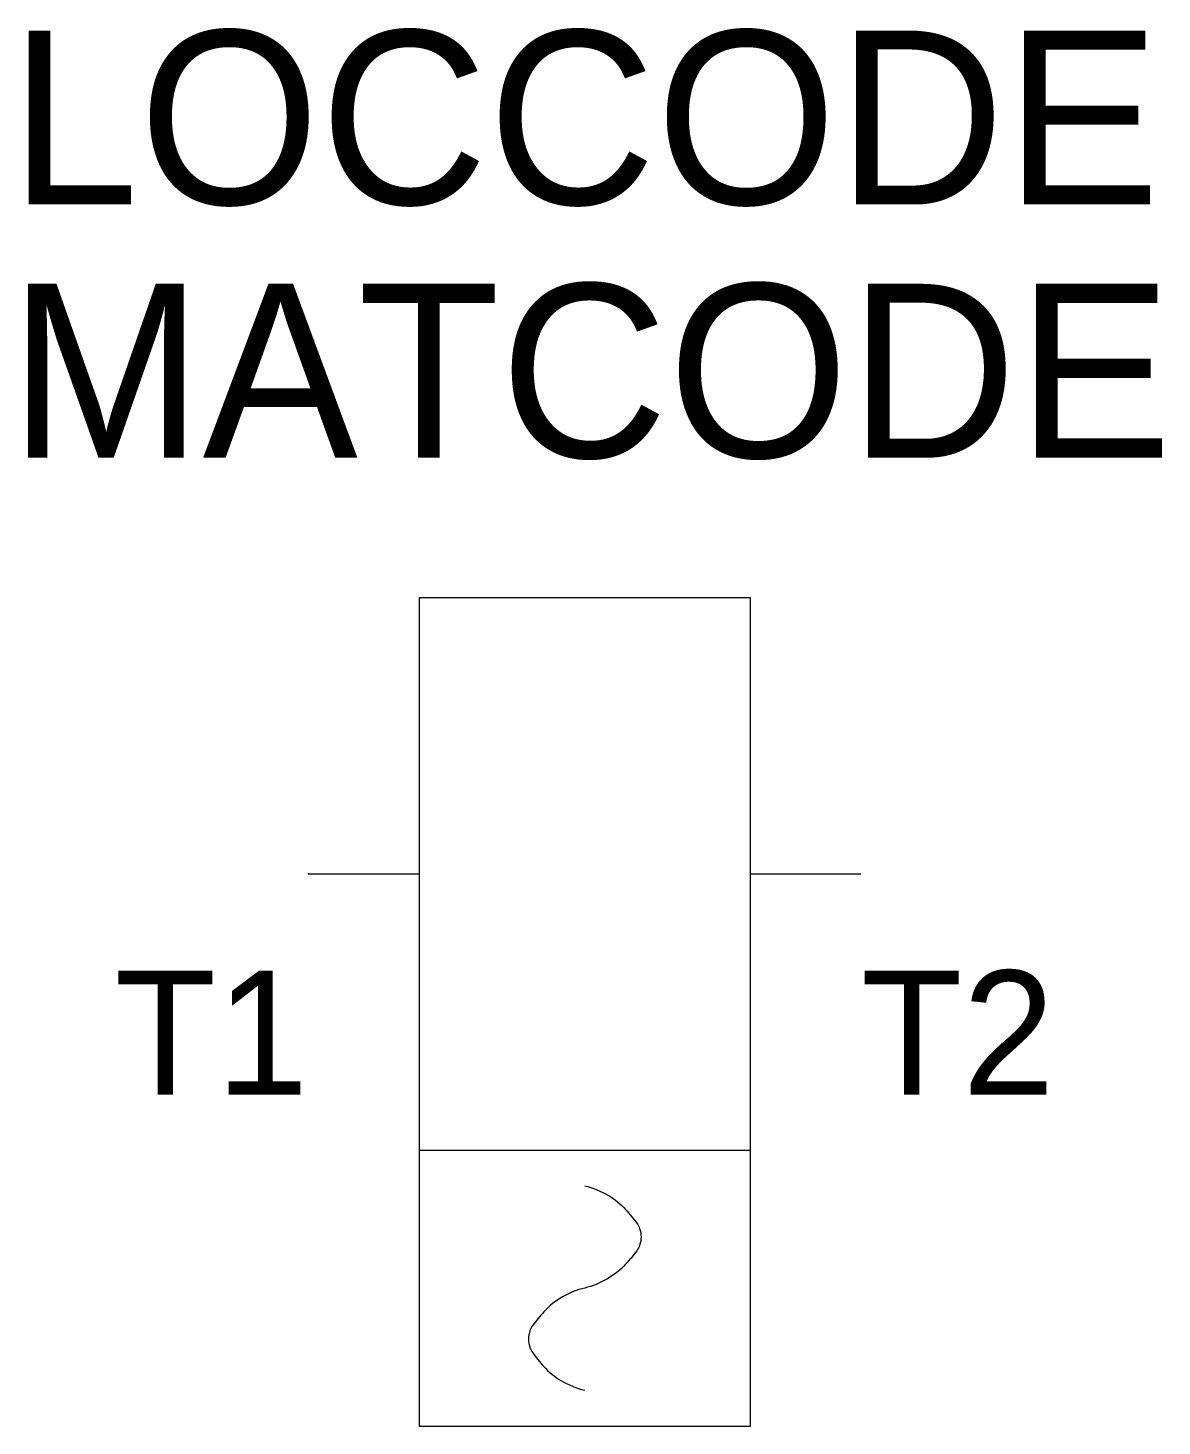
# Model space of a CAD drawing. Extents: x -10.1 to 10.5, y -10 to 15.3.
import ezdxf
from ezdxf.enums import TextEntityAlignment as Align

# ---------------------------------------------------------------- set-up
doc = ezdxf.new("R2010")
doc.units = 0
doc.layers.get('0').update_dxf_attribs({"linetype": 'CONTINUOUS'})
doc.layers.add('C', color=6, linetype='CONTINUOUS')
doc.layers.add('T2', color=1, linetype='CONTINUOUS')

msp = doc.modelspace()

# ---------------------------------------------------------------- linework, layer by layer
at = {"color": 0}
for p, q in [((3, 5), (-3, 5)), ((-3, 5), (-3, 0)), ((3, 0), (3, 5)), ((-5, 0), (-3, 0)), ((-3, 0), (-3, -5)), ((3, -5), (3, 0)), ((3, 0), (5, 0)), ((-3, -5), (3, -5)), ((-3, -5), (-3, -10)), ((3, -10), (3, -5)), ((-3, -10), (3, -10))]:
    msp.add_line(p, q, dxfattribs=at)
at = {"color": 0, "linetype": 'CONTINUOUS'}
msp.add_lwpolyline([(0, -5.647, -0.067678), (0.429, -5.825, -0.07813), (0.741, -6.079, -0.022658), (0.948, -6.332, -0.075785), (0.994, -6.419, -0.084616), (1.021, -6.573, -0.084616), (0.994, -6.728, -0.075785), (0.942, -6.827, -0.027029), (0.741, -7.068, -0.148278), (0, -7.5, 0.150227), (-0.741, -7.932, 0.027406), (-0.939, -8.172, 0.0758), (-0.991, -8.272, 0.083262), (-1.017, -8.427, 0.083262), (-0.991, -8.581, 0.0758), (-0.946, -8.668, 0.022751), (-0.741, -8.921, 0.079374), (-0.43, -9.176, 0.06867), (0, -9.353)], format="xyb", dxfattribs=at)
at = {"layer": 'C', "color": 0}
msp.add_point((-5, 0), dxfattribs=at)

# ---------------------------------------------------------------- texts
at = {"color": 0, "linetype": 'CONTINUOUS'}
for tag, p in [('LOCCODE', (0, 12.127)), ('MATCODE', (0.104, 7.54))]:
    msp.add_attdef(tag, text='', height=3.15, dxfattribs=at).set_placement(p, align=Align.CENTER)
at = {"layer": 'T2', "color": 0, "linetype": 'CONTINUOUS'}
msp.add_attdef('T1', text='', height=2.25, dxfattribs=at).set_placement((-5, -4), align=Align.RIGHT)
msp.add_attdef('T2', (5, -4), '', height=2.25, dxfattribs=at)

doc.saveas('drawing.dxf')
